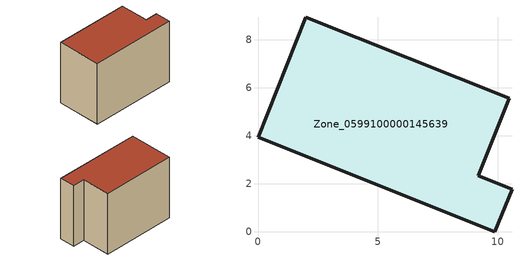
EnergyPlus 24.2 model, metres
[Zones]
Zone_0599100000145639
 floor ground (C_G): 0,3.95 2,8.95 10.48,5.56 9.19,2.33 10.59,1.77 9.88,0 z0.36
 wall outside (C_F): 2,8.95 0,3.95 9.88,0 10.59,1.77 9.19,2.33 10.48,5.56 2,8.95 z0.36:8.07
 roof outside (C_R): 0,3.95 9.88,0 10.59,1.77 9.19,2.33 10.48,5.56 2,8.95 z8.07
[BUILDING]
Pand.0599100000145639: North Axis=0; Terrain=City; Loads Convergence Tolerance Value=0.04; Temperature Convergence Tolerance Value=0.4; Solar Distribution=FullExterior; Maximum Number of Warmup Days=25; Minimum Number of Warmup Days=1
[Site:Location]
Rotterdam.The.Hague.AP_ZH_NLD Design_Conditions: Latitude=51.96; Longitude=4.45; Time Zone=1; Elevation=-4.5
[SITE:GROUNDTEMPERATURE:BUILDINGSURFACE]
18, 18, 18, 18, 18, 18, 18, 18, 18, 18, 18, 18
[MATERIAL] Thermal Absorptance=0.9; Solar Absorptance=0.7; Visible Absorptance=0.7
Name | Roughness | Thickness | Conductivity | Density | Specific Heat
G.TI.1975-1991 | MediumSmooth | 0.15 | 0.288461 | 540 | 1210
F.TI.1975-1991 | Rough | 0.3 | 0.230769 | 1920 | 840
R.TI.1975-1991 | MediumRough | 0.2 | 0.153846 | 1500 | 1000
[CONSTRUCTION]
C_G: G.TI.1975-1991
C_F: F.TI.1975-1991
C_R: R.TI.1975-1991
[ZONE]
Zone_0599100000145639: Type=1; Multiplier=1; Ceiling Height=Autocalculate; Volume=Autocalculate; Floor Area=autocalculate; Part of Total Floor Area=Yes
[ZONEINFILTRATION:DESIGNFLOWRATE]
Infil_Zone_0599100000145639: Zone or ZoneList or Space or SpaceList=Zone_0599100000145639; Schedule=AlwaysOn; Design Flow Rate Calculation Method=Flow/Area; Flow Rate per Floor Area=0.003; Constant Term Coefficient=1; Temperature Term Coefficient=0; Velocity Term Coefficient=0; Velocity Squared Term Coefficient=0
[HVACTEMPLATE:ZONE:IDEALLOADSAIRSYSTEM]
Zone_0599100000145639: Maximum Heating Supply Air Temperature=50; Minimum Cooling Supply Air Temperature=13; Maximum Heating Supply Air Humidity Ratio=0.0156; Minimum Cooling Supply Air Humidity Ratio=0.0077; Heating Limit=NoLimit; Cooling Limit=NoLimit; Dehumidification Control Type=ConstantSensibleHeatRatio; Cooling Sensible Heat Ratio=0.7; Dehumidification Setpoint=60; Humidification Control Type=None; Humidification Setpoint=30; Outdoor Air Method=None; Outdoor Air Flow Rate per Person=0.00944; Outdoor Air Flow Rate per Zone Floor Area=0; Outdoor Air Flow Rate per Zone=0; Demand Controlled Ventilation Type=None; Outdoor Air Economizer Type=NoEconomizer; Heat Recovery Type=None; Sensible Heat Recovery Effectiveness=0.7; Latent Heat Recovery Effectiveness=0.65
[ZONECONTROL:THERMOSTAT]
ThermostatControl_Zone_0599100000145639: Zone or ZoneList=Zone_0599100000145639; Control Type Schedule=DualSetpointControlType; Control 1=Thermostat_Zone_0599100000145639; Temperature Difference Between Cutout And Setpoint=0
[THERMOSTATSETPOINT:DUALSETPOINT]
Thermostat_Zone_0599100000145639: Heating Setpoint Temperature Schedule=HeatingSetpoint_Zone_0599100000145639; Cooling Setpoint Temperature Schedule=CoolingSetpoint_Zone_0599100000145639
[SCHEDULE:COMPACT]
HeatingSetpoint_Zone_0599100000145639: Through: 12/31, For: AllDays, Until: 24:00, 21
CoolingSetpoint_Zone_0599100000145639: Through: 12/31, For: AllDays, Until: 24:00, 24
DualSetpointControlType: Through: 12/31, For: AllDays, Until: 24:00, 4
AlwaysOn: Through: 12/31, For: AllDays, Until: 24:00, 1
